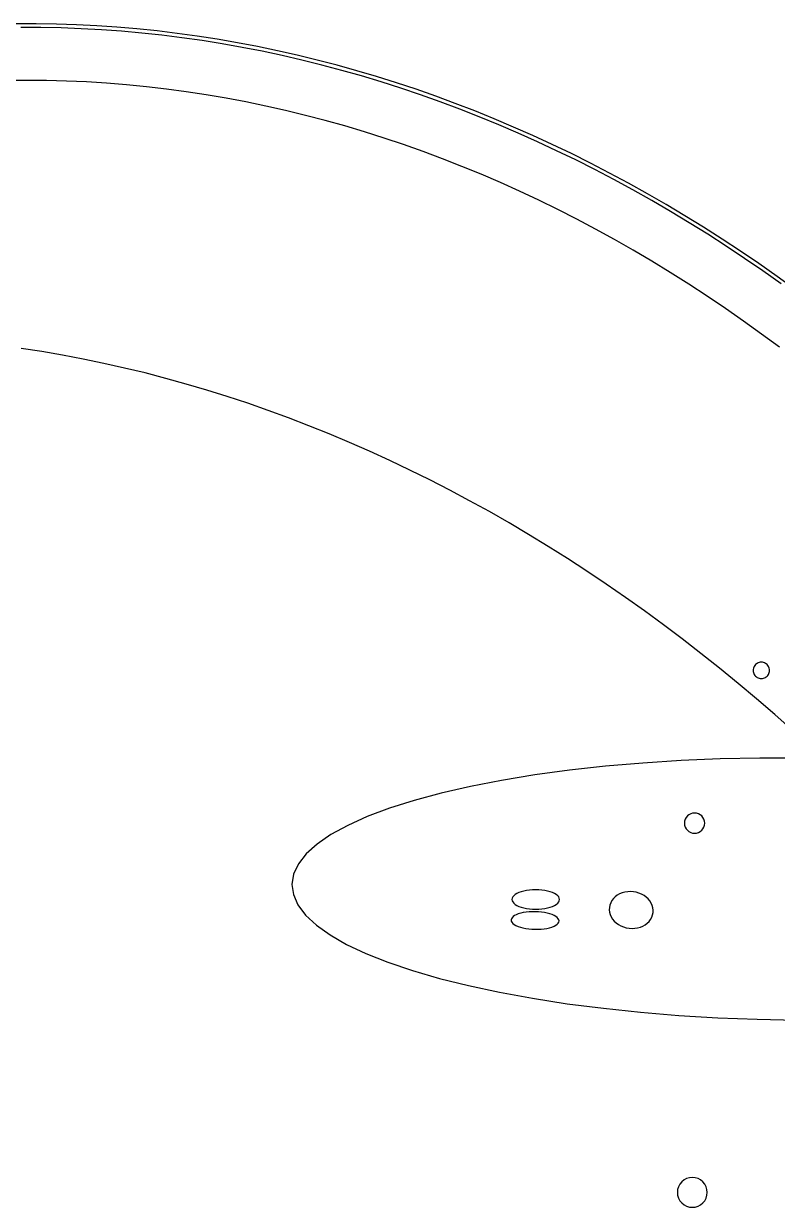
# Model space of a CAD drawing. Extents: x -1 to 217, y -22 to 302.
# Drawn here: x 107.8 to 155.1, y 227.3 to 301.6 of the extents above; entities that cross this region are included whole.
import ezdxf

# ---------------------------------------------------------------- set-up
doc = ezdxf.new("R2010")
doc.units = 0

msp = doc.modelspace()

# ---------------------------------------------------------------- linework, layer by layer
at = {"layer": 'CIRCLES'}
for p, q in [((149.617, 251.983), (149.507, 251.924)), ((149.736, 252.019), (149.617, 251.983)), ((149.86, 252.032), (149.736, 252.019)), ((149.984, 252.019), (149.86, 252.032)), ((150.103, 251.983), (149.984, 252.019)), ((150.213, 251.924), (150.103, 251.983)), ((149.237, 251.52), (149.225, 251.397)), ((149.225, 251.397), (149.237, 251.273)), ((149.273, 251.64), (149.237, 251.52)), ((149.237, 251.273), (149.273, 251.153)), ((149.332, 251.749), (149.273, 251.64)), ((149.411, 251.846), (149.332, 251.749)), ((149.507, 251.924), (149.411, 251.846)), ((150.309, 251.846), (150.213, 251.924)), ((150.388, 251.749), (150.309, 251.846)), ((150.447, 251.64), (150.388, 251.749)), ((150.483, 251.52), (150.447, 251.64)), ((150.447, 251.153), (150.483, 251.273)), ((150.495, 251.397), (150.483, 251.52)), ((150.483, 251.273), (150.495, 251.397)), ((149.273, 251.153), (149.332, 251.044)), ((149.332, 251.044), (149.411, 250.947)), ((149.411, 250.947), (149.507, 250.869)), ((149.507, 250.869), (149.617, 250.81)), ((149.617, 250.81), (149.736, 250.774)), ((149.736, 250.774), (149.86, 250.761)), ((149.86, 250.761), (149.984, 250.774)), ((149.984, 250.774), (150.103, 250.81)), ((150.103, 250.81), (150.213, 250.869)), ((150.213, 250.869), (150.309, 250.947)), ((150.309, 250.947), (150.388, 251.044)), ((150.388, 251.044), (150.447, 251.153)), ((149.198, 228.991), (149.056, 228.874)), ((149.36, 229.078), (149.198, 228.991)), ((149.536, 229.131), (149.36, 229.078)), ((149.719, 229.149), (149.536, 229.131)), ((149.902, 229.131), (149.719, 229.149)), ((150.077, 229.078), (149.902, 229.131)), ((150.24, 228.991), (150.077, 229.078)), ((150.382, 228.874), (150.24, 228.991)), ((148.799, 228.394), (148.781, 228.211)), ((148.781, 228.211), (148.799, 228.028)), ((148.852, 228.57), (148.799, 228.394)), ((148.939, 228.732), (148.852, 228.57)), ((149.056, 228.874), (148.939, 228.732)), ((150.498, 228.732), (150.382, 228.874)), ((150.585, 228.57), (150.498, 228.732)), ((150.638, 228.394), (150.585, 228.57)), ((150.656, 228.211), (150.638, 228.394)), ((150.638, 228.028), (150.656, 228.211)), ((148.799, 228.028), (148.852, 227.852)), ((148.852, 227.852), (148.939, 227.69)), ((148.939, 227.69), (149.056, 227.548)), ((149.056, 227.548), (149.198, 227.432)), ((149.198, 227.432), (149.36, 227.345)), ((150.077, 227.345), (150.24, 227.432)), ((150.24, 227.432), (150.382, 227.548)), ((150.382, 227.548), (150.498, 227.69)), ((150.498, 227.69), (150.585, 227.852)), ((150.585, 227.852), (150.638, 228.028)), ((149.36, 227.345), (149.536, 227.292)), ((149.536, 227.292), (149.719, 227.274)), ((149.719, 227.274), (149.902, 227.292)), ((149.902, 227.292), (150.077, 227.345))]:
    msp.add_line(p, q, dxfattribs=at)
at = {"layer": 'ELLIPSES'}
for p, q in [((108.535, 301.594), (107.269, 301.594)), ((108.837, 301.356), (107.571, 301.362)), ((109.801, 301.572), (108.535, 301.594)), ((110.103, 301.329), (108.837, 301.356)), ((111.067, 301.529), (109.801, 301.572)), ((111.368, 301.28), (110.103, 301.329)), ((112.332, 301.463), (111.067, 301.529)), ((112.633, 301.209), (111.368, 301.28)), ((113.597, 301.376), (112.332, 301.463)), ((113.897, 301.116), (112.633, 301.209)), ((114.861, 301.267), (113.597, 301.376)), ((115.16, 301.002), (113.897, 301.116)), ((116.124, 301.137), (114.861, 301.267)), ((116.423, 300.866), (115.16, 301.002)), ((117.385, 300.985), (116.124, 301.137)), ((117.684, 300.708), (116.423, 300.866)), ((118.646, 300.811), (117.385, 300.985)), ((118.944, 300.528), (117.684, 300.708)), ((119.905, 300.615), (118.646, 300.811)), ((120.202, 300.327), (118.944, 300.528)), ((121.163, 300.398), (119.905, 300.615)), ((121.459, 300.104), (120.202, 300.327)), ((122.418, 300.159), (121.163, 300.398)), ((122.714, 299.859), (121.459, 300.104)), ((123.672, 299.898), (122.418, 300.159)), ((123.967, 299.592), (122.714, 299.859)), ((124.924, 299.616), (123.672, 299.898)), ((125.218, 299.305), (123.967, 299.592)), ((126.173, 299.313), (124.924, 299.616)), ((126.466, 298.995), (125.218, 299.305)), ((127.42, 298.988), (126.173, 299.313)), ((127.712, 298.664), (126.466, 298.995)), ((128.664, 298.642), (127.42, 298.988)), ((107.918, 298.035), (106.661, 298.024)), ((109.175, 298.024), (107.918, 298.035)), ((128.955, 298.312), (127.712, 298.664)), ((129.906, 298.274), (128.664, 298.642)), ((130.196, 297.938), (128.955, 298.312)), ((131.144, 297.885), (129.906, 298.274)), ((110.431, 297.99), (109.175, 298.024)), ((111.688, 297.934), (110.431, 297.99)), ((112.943, 297.855), (111.688, 297.934)), ((114.198, 297.754), (112.943, 297.855)), ((115.453, 297.63), (114.198, 297.754)), ((116.706, 297.485), (115.453, 297.63)), ((117.958, 297.316), (116.706, 297.485)), ((119.208, 297.126), (117.958, 297.316)), ((131.433, 297.543), (130.196, 297.938)), ((132.38, 297.475), (131.144, 297.885)), ((132.667, 297.126), (131.433, 297.543)), ((133.612, 297.043), (132.38, 297.475)), ((120.457, 296.913), (119.208, 297.126)), ((121.704, 296.678), (120.457, 296.913)), ((122.949, 296.421), (121.704, 296.678)), ((133.898, 296.689), (132.667, 297.126)), ((134.84, 296.591), (133.612, 297.043)), ((135.126, 296.23), (133.898, 296.689)), ((136.065, 296.117), (134.84, 296.591)), ((124.192, 296.141), (122.949, 296.421)), ((125.433, 295.839), (124.192, 296.141)), ((126.671, 295.516), (125.433, 295.839)), ((136.349, 295.75), (135.126, 296.23)), ((137.287, 295.622), (136.065, 296.117)), ((127.906, 295.17), (126.671, 295.516)), ((129.139, 294.802), (127.906, 295.17)), ((137.569, 295.249), (136.349, 295.75)), ((138.504, 295.106), (137.287, 295.622)), ((138.785, 294.727), (137.569, 295.249)), ((139.717, 294.57), (138.504, 295.106)), ((130.369, 294.412), (129.139, 294.802)), ((131.595, 294), (130.369, 294.412)), ((139.997, 294.184), (138.785, 294.727)), ((140.926, 294.012), (139.717, 294.57)), ((132.818, 293.567), (131.595, 294)), ((141.204, 293.62), (139.997, 294.184)), ((142.131, 293.434), (140.926, 294.012)), ((142.407, 293.036), (141.204, 293.62)), ((134.038, 293.111), (132.818, 293.567)), ((135.254, 292.634), (134.038, 293.111)), ((143.33, 292.835), (142.131, 293.434)), ((143.605, 292.43), (142.407, 293.036)), ((144.526, 292.216), (143.33, 292.835)), ((136.466, 292.135), (135.254, 292.634)), ((137.674, 291.615), (136.466, 292.135)), ((144.799, 291.804), (143.605, 292.43)), ((145.716, 291.576), (144.526, 292.216)), ((138.877, 291.073), (137.674, 291.615)), ((145.987, 291.158), (144.799, 291.804)), ((146.901, 290.915), (145.716, 291.576)), ((140.077, 290.509), (138.877, 291.073)), ((147.17, 290.491), (145.987, 291.158)), ((148.081, 290.235), (146.901, 290.915)), ((141.272, 289.925), (140.077, 290.509)), ((142.462, 289.319), (141.272, 289.925)), ((148.348, 289.804), (147.17, 290.491)), ((149.255, 289.534), (148.081, 290.235)), ((143.647, 288.691), (142.462, 289.319)), ((149.521, 289.097), (148.348, 289.804)), ((150.424, 288.813), (149.255, 289.534)), ((144.827, 288.043), (143.647, 288.691)), ((150.688, 288.369), (149.521, 289.097)), ((151.587, 288.072), (150.424, 288.813)), ((151.849, 287.621), (150.688, 288.369)), ((146.002, 287.374), (144.827, 288.043)), ((152.744, 287.311), (151.587, 288.072)), ((147.171, 286.683), (146.002, 287.374)), ((153.004, 286.854), (151.849, 287.621)), ((153.896, 286.53), (152.744, 287.311)), ((148.335, 285.972), (147.171, 286.683)), ((154.153, 286.066), (153.004, 286.854)), ((155.041, 285.729), (153.896, 286.53)), ((149.494, 285.241), (148.335, 285.972)), ((155.296, 285.259), (154.153, 286.066)), ((156.18, 284.909), (155.041, 285.729)), ((150.646, 284.488), (149.494, 285.241)), ((151.792, 283.715), (150.646, 284.488)), ((152.932, 282.922), (151.792, 283.715)), ((154.066, 282.108), (152.932, 282.922)), ((155.193, 281.274), (154.066, 282.108)), ((108.883, 281.002), (107.583, 281.203)), ((110.183, 280.779), (108.883, 281.002)), ((111.481, 280.534), (110.183, 280.779)), ((112.779, 280.265), (111.481, 280.534)), ((114.075, 279.974), (112.779, 280.265)), ((115.37, 279.661), (114.075, 279.974)), ((116.664, 279.325), (115.37, 279.661)), ((117.955, 278.967), (116.664, 279.325)), ((119.245, 278.587), (117.955, 278.967)), ((120.532, 278.184), (119.245, 278.587)), ((121.817, 277.759), (120.532, 278.184)), ((123.099, 277.312), (121.817, 277.759)), ((124.379, 276.843), (123.099, 277.312)), ((125.655, 276.352), (124.379, 276.843)), ((126.929, 275.839), (125.655, 276.352)), ((128.199, 275.304), (126.929, 275.839)), ((129.465, 274.748), (128.199, 275.304)), ((130.728, 274.169), (129.465, 274.748)), ((131.986, 273.569), (130.728, 274.169)), ((133.241, 272.948), (131.986, 273.569)), ((134.491, 272.305), (133.241, 272.948)), ((135.737, 271.641), (134.491, 272.305)), ((136.978, 270.956), (135.737, 271.641)), ((138.214, 270.249), (136.978, 270.956)), ((139.445, 269.522), (138.214, 270.249)), ((140.67, 268.774), (139.445, 269.522)), ((141.891, 268.005), (140.67, 268.774)), ((143.105, 267.215), (141.891, 268.005)), ((144.314, 266.405), (143.105, 267.215)), ((145.516, 265.574), (144.314, 266.405)), ((146.713, 264.723), (145.516, 265.574)), ((147.903, 263.852), (146.713, 264.723)), ((149.086, 262.961), (147.903, 263.852)), ((150.263, 262.05), (149.086, 262.961)), ((151.433, 261.119), (150.263, 262.05)), ((152.596, 260.169), (151.433, 261.119)), ((153.542, 261.052), (153.537, 260.985)), ((153.537, 260.985), (153.542, 260.918)), ((153.555, 261.118), (153.542, 261.052)), ((153.542, 260.918), (153.555, 260.852)), ((153.576, 261.182), (153.555, 261.118)), ((153.606, 261.242), (153.576, 261.182)), ((153.643, 261.298), (153.606, 261.242)), ((153.688, 261.348), (153.643, 261.298)), ((153.738, 261.393), (153.688, 261.348)), ((153.794, 261.43), (153.738, 261.393)), ((153.854, 261.46), (153.794, 261.43)), ((153.918, 261.481), (153.854, 261.46)), ((153.984, 261.494), (153.918, 261.481)), ((154.051, 261.499), (153.984, 261.494)), ((154.118, 261.494), (154.051, 261.499)), ((154.184, 261.481), (154.118, 261.494)), ((154.248, 261.46), (154.184, 261.481)), ((154.308, 261.43), (154.248, 261.46)), ((154.364, 261.393), (154.308, 261.43)), ((154.414, 261.348), (154.364, 261.393)), ((154.459, 261.298), (154.414, 261.348)), ((154.496, 261.242), (154.459, 261.298)), ((154.526, 261.182), (154.496, 261.242)), ((154.547, 261.118), (154.526, 261.182)), ((154.56, 261.052), (154.547, 261.118)), ((154.547, 260.852), (154.56, 260.918)), ((154.565, 260.985), (154.56, 261.052)), ((154.56, 260.918), (154.565, 260.985)), ((153.751, 259.199), (152.596, 260.169)), ((153.555, 260.852), (153.576, 260.788)), ((153.576, 260.788), (153.606, 260.728)), ((153.606, 260.728), (153.643, 260.672)), ((153.643, 260.672), (153.688, 260.622)), ((153.688, 260.622), (153.738, 260.577)), ((153.738, 260.577), (153.794, 260.54)), ((153.794, 260.54), (153.854, 260.51)), ((153.854, 260.51), (153.918, 260.489)), ((153.918, 260.489), (153.984, 260.476)), ((153.984, 260.476), (154.051, 260.471)), ((154.051, 260.471), (154.118, 260.476)), ((154.118, 260.476), (154.184, 260.489)), ((154.184, 260.489), (154.248, 260.51)), ((154.248, 260.51), (154.308, 260.54)), ((154.308, 260.54), (154.364, 260.577)), ((154.364, 260.577), (154.414, 260.622)), ((154.414, 260.622), (154.459, 260.672)), ((154.459, 260.672), (154.496, 260.728)), ((154.496, 260.728), (154.526, 260.788)), ((154.526, 260.788), (154.547, 260.852)), ((154.899, 258.21), (153.751, 259.199)), ((156.039, 257.201), (154.899, 258.21)), ((144.276, 254.968), (142.007, 254.719)), ((146.619, 255.17), (144.276, 254.968)), ((149.022, 255.323), (146.619, 255.17)), ((151.47, 255.426), (149.022, 255.323)), ((153.949, 255.478), (151.47, 255.426)), ((156.442, 255.481), (153.949, 255.478)), ((139.827, 254.424), (137.749, 254.084)), ((142.007, 254.719), (139.827, 254.424)), ((135.786, 253.703), (133.95, 253.281)), ((137.749, 254.084), (135.786, 253.703)), ((132.252, 252.823), (130.702, 252.33)), ((133.95, 253.281), (132.252, 252.823)), ((130.702, 252.33), (129.311, 251.806)), ((128.087, 251.254), (127.036, 250.677)), ((129.311, 251.806), (128.087, 251.254)), ((127.036, 250.677), (126.167, 250.079)), ((126.167, 250.079), (125.484, 249.464)), ((125.484, 249.464), (124.991, 248.835)), ((124.991, 248.835), (124.692, 248.196)), ((124.692, 248.196), (124.588, 247.552)), ((124.588, 247.552), (124.68, 246.906)), ((124.68, 246.906), (124.967, 246.262)), ((138.451, 246.76), (138.413, 246.682)), ((138.513, 246.835), (138.451, 246.76)), ((138.599, 246.907), (138.513, 246.835)), ((138.708, 246.973), (138.599, 246.907)), ((138.836, 247.033), (138.708, 246.973)), ((138.983, 247.086), (138.836, 247.033)), ((139.145, 247.13), (138.983, 247.086)), ((139.32, 247.165), (139.145, 247.13)), ((139.505, 247.191), (139.32, 247.165)), ((139.696, 247.206), (139.505, 247.191)), ((139.891, 247.212), (139.696, 247.206)), ((140.085, 247.206), (139.891, 247.212)), ((140.276, 247.191), (140.085, 247.206)), ((140.461, 247.165), (140.276, 247.191)), ((140.636, 247.13), (140.461, 247.165)), ((140.798, 247.086), (140.636, 247.13)), ((140.945, 247.033), (140.798, 247.086)), ((141.073, 246.973), (140.945, 247.033)), ((141.182, 246.907), (141.073, 246.973)), ((141.268, 246.835), (141.182, 246.907)), ((141.33, 246.76), (141.268, 246.835)), ((141.368, 246.682), (141.33, 246.76)), ((144.88, 246.768), (144.765, 246.655)), ((145.011, 246.867), (144.88, 246.768)), ((145.158, 246.951), (145.011, 246.867)), ((145.317, 247.016), (145.158, 246.951)), ((145.485, 247.064), (145.317, 247.016)), ((145.661, 247.092), (145.485, 247.064)), ((145.84, 247.101), (145.661, 247.092)), ((146.021, 247.09), (145.84, 247.101)), ((146.198, 247.059), (146.021, 247.09)), ((146.371, 247.009), (146.198, 247.059)), ((146.535, 246.941), (146.371, 247.009)), ((146.689, 246.856), (146.535, 246.941)), ((146.828, 246.755), (146.689, 246.856)), ((146.951, 246.641), (146.828, 246.755)), ((124.967, 246.262), (125.448, 245.624)), ((138.413, 246.682), (138.4, 246.602)), ((138.4, 246.602), (138.413, 246.523)), ((138.413, 246.523), (138.451, 246.445)), ((138.451, 246.445), (138.513, 246.369)), ((138.513, 246.369), (138.599, 246.298)), ((138.599, 246.298), (138.708, 246.231)), ((138.708, 246.231), (138.836, 246.171)), ((138.836, 246.171), (138.983, 246.119)), ((138.983, 246.119), (139.145, 246.074)), ((139.145, 246.074), (139.32, 246.039)), ((139.32, 246.039), (139.505, 246.014)), ((139.505, 246.014), (139.696, 245.998)), ((140.085, 245.998), (140.276, 246.014)), ((140.276, 246.014), (140.461, 246.039)), ((140.461, 246.039), (140.636, 246.074)), ((140.636, 246.074), (140.798, 246.119)), ((140.798, 246.119), (140.945, 246.171)), ((140.945, 246.171), (141.073, 246.231)), ((141.073, 246.231), (141.182, 246.298)), ((141.182, 246.298), (141.268, 246.369)), ((141.268, 246.369), (141.33, 246.445)), ((141.33, 246.445), (141.368, 246.523)), ((141.381, 246.602), (141.368, 246.682)), ((141.368, 246.523), (141.381, 246.602)), ((144.515, 246.103), (144.509, 245.952)), ((144.544, 246.251), (144.515, 246.103)), ((144.596, 246.394), (144.544, 246.251)), ((144.67, 246.53), (144.596, 246.394)), ((144.765, 246.655), (144.67, 246.53)), ((147.057, 246.514), (146.951, 246.641)), ((147.142, 246.377), (147.057, 246.514)), ((147.205, 246.234), (147.142, 246.377)), ((147.246, 246.085), (147.205, 246.234)), ((147.264, 245.933), (147.246, 246.085)), ((125.448, 245.624), (126.12, 244.996)), ((138.361, 245.388), (138.347, 245.316)), ((138.347, 245.316), (138.358, 245.243)), ((138.401, 245.458), (138.361, 245.388)), ((138.466, 245.525), (138.401, 245.458)), ((138.554, 245.588), (138.466, 245.525)), ((138.665, 245.646), (138.554, 245.588)), ((138.796, 245.697), (138.665, 245.646)), ((138.945, 245.742), (138.796, 245.697)), ((139.109, 245.779), (138.945, 245.742)), ((139.286, 245.807), (139.109, 245.779)), ((139.473, 245.826), (139.286, 245.807)), ((139.667, 245.836), (139.473, 245.826)), ((139.863, 245.837), (139.667, 245.836)), ((139.696, 245.998), (139.891, 245.993)), ((140.059, 245.828), (139.863, 245.837)), ((139.891, 245.993), (140.085, 245.998)), ((140.252, 245.81), (140.059, 245.828)), ((140.438, 245.783), (140.252, 245.81)), ((140.614, 245.747), (140.438, 245.783)), ((140.777, 245.703), (140.614, 245.747)), ((140.924, 245.653), (140.777, 245.703)), ((141.052, 245.596), (140.924, 245.653)), ((141.16, 245.533), (141.052, 245.596)), ((141.246, 245.466), (141.16, 245.533)), ((141.308, 245.397), (141.246, 245.466)), ((141.345, 245.325), (141.308, 245.397)), ((141.356, 245.252), (141.345, 245.325)), ((144.509, 245.952), (144.527, 245.801)), ((144.527, 245.801), (144.568, 245.652)), ((144.568, 245.652), (144.631, 245.508)), ((144.631, 245.508), (144.716, 245.371)), ((144.716, 245.371), (144.822, 245.245)), ((147.008, 245.23), (147.103, 245.355)), ((147.103, 245.355), (147.177, 245.491)), ((147.177, 245.491), (147.229, 245.634)), ((147.229, 245.634), (147.258, 245.782)), ((147.258, 245.782), (147.264, 245.933)), ((126.12, 244.996), (126.978, 244.382)), ((138.358, 245.243), (138.395, 245.172)), ((138.395, 245.172), (138.457, 245.102)), ((138.457, 245.102), (138.542, 245.035)), ((138.542, 245.035), (138.651, 244.973)), ((138.651, 244.973), (138.779, 244.915)), ((138.779, 244.915), (138.926, 244.865)), ((138.926, 244.865), (139.089, 244.821)), ((139.089, 244.821), (139.265, 244.785)), ((139.265, 244.785), (139.451, 244.758)), ((139.451, 244.758), (139.643, 244.74)), ((139.643, 244.74), (139.84, 244.731)), ((139.84, 244.731), (140.036, 244.732)), ((140.036, 244.732), (140.23, 244.742)), ((140.23, 244.742), (140.416, 244.761)), ((140.416, 244.761), (140.594, 244.789)), ((140.594, 244.789), (140.758, 244.826)), ((140.758, 244.826), (140.907, 244.871)), ((140.907, 244.871), (141.038, 244.922)), ((141.038, 244.922), (141.149, 244.98)), ((141.149, 244.98), (141.237, 245.043)), ((141.237, 245.043), (141.302, 245.11)), ((141.302, 245.11), (141.342, 245.18)), ((141.342, 245.18), (141.356, 245.252)), ((144.822, 245.245), (144.945, 245.13)), ((144.945, 245.13), (145.084, 245.029)), ((145.084, 245.029), (145.238, 244.944)), ((145.238, 244.944), (145.402, 244.876)), ((145.402, 244.876), (145.574, 244.826)), ((145.574, 244.826), (145.752, 244.795)), ((145.752, 244.795), (145.933, 244.784)), ((145.933, 244.784), (146.112, 244.793)), ((146.112, 244.793), (146.288, 244.821)), ((146.288, 244.821), (146.456, 244.869)), ((146.456, 244.869), (146.615, 244.935)), ((146.615, 244.935), (146.762, 245.018)), ((146.762, 245.018), (146.893, 245.117)), ((146.893, 245.117), (147.008, 245.23)), ((126.978, 244.382), (128.017, 243.785)), ((128.017, 243.785), (129.231, 243.21)), ((129.231, 243.21), (130.612, 242.661)), ((130.612, 242.661), (132.152, 242.139)), ((132.152, 242.139), (133.841, 241.649)), ((133.841, 241.649), (135.669, 241.193)), ((135.669, 241.193), (137.625, 240.775)), ((137.625, 240.775), (139.696, 240.397)), ((139.696, 240.397), (141.87, 240.061)), ((141.87, 240.061), (144.134, 239.77)), ((144.134, 239.77), (146.473, 239.524)), ((146.473, 239.524), (148.873, 239.326)), ((148.873, 239.326), (151.319, 239.178)), ((151.319, 239.178), (153.796, 239.079)), ((153.796, 239.079), (156.289, 239.03))]:
    msp.add_line(p, q, dxfattribs=at)

doc.saveas('drawing.dxf')
